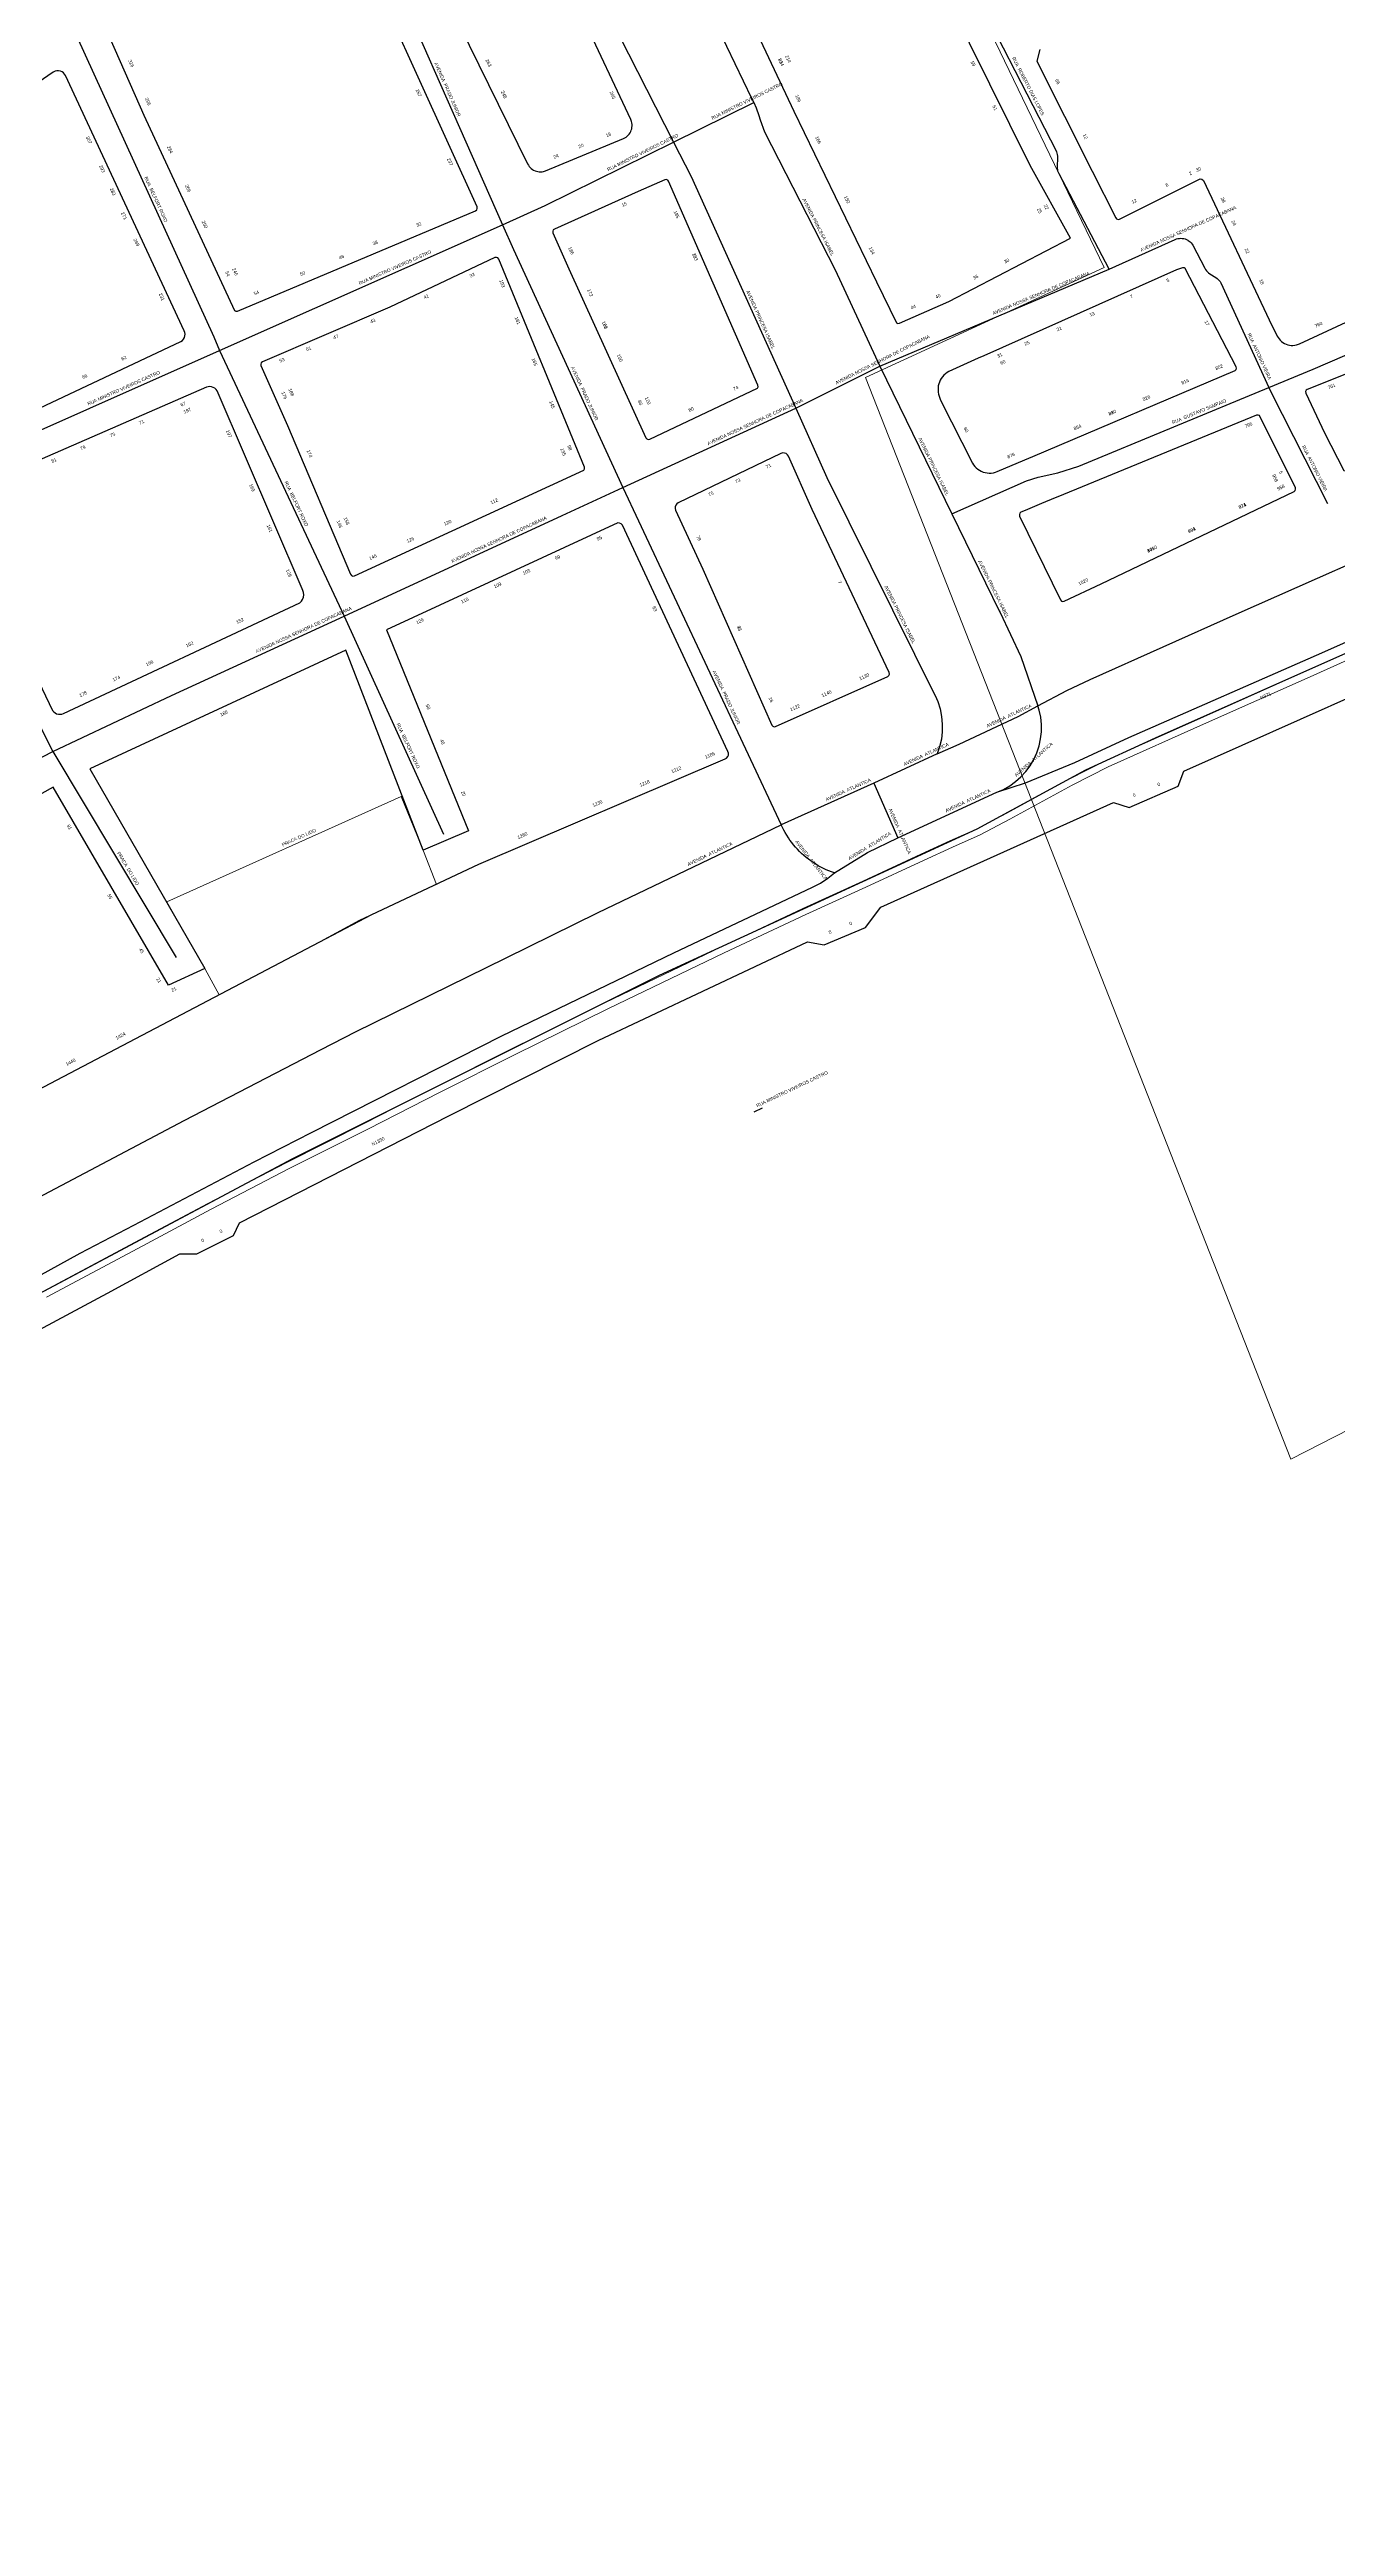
# Model space of a CAD drawing. Header units: millimetres. Extents: x 617751 to 636088, y 68402 to 77988.
# Drawn here: x 630531 to 630990, y 71365 to 72248 of the extents above; entities that cross this region are included whole.
import ezdxf

# ---------------------------------------------------------------- set-up
doc = ezdxf.new("R2010")
doc.units = ezdxf.units.MM
doc.header["$LTSCALE"] = 3
doc.header["$MEASUREMENT"] = 0
for name, color, linetype in [('ALINHAMENTO PREDIAL', 120, 'Continuous'), ('BAIRRO', 30, 'Continuous'), ('NOME LOGRADOURO', 252, 'Continuous'), ('NUMERAÇÃO', 7, 'Continuous'), ('OBRA DE ARTE', 190, 'Continuous')]:
    doc.layers.add(name, color=color, linetype=linetype)
doc.styles.get("Standard").update_dxf_attribs({"font": 'arial.ttf'})

msp = doc.modelspace()

# ---------------------------------------------------------------- linework, layer by layer
at = {"layer": 'ALINHAMENTO PREDIAL'}
for points in [[(630662.82, 72284.94), (630700.98, 72207.15), (630701.24, 72206.7), (630701.54, 72206.27), (630701.88, 72205.87), (630702.27, 72205.52), (630702.69, 72205.2), (630703.13, 72204.94), (630703.61, 72204.72), (630704.1, 72204.55), (630704.62, 72204.43), (630705.13, 72204.37), (630705.66, 72204.36), (630706.18, 72204.41), (630706.69, 72204.51), (630707.39, 72204.74), (630735.12, 72216.23), (630735.6, 72216.45), (630736.04, 72216.73), (630736.46, 72217.04), (630736.84, 72217.4), (630737.18, 72217.8), (630737.47, 72218.23), (630737.72, 72218.69), (630737.92, 72219.18), (630738.07, 72219.68), (630738.17, 72220.19), (630738.21, 72220.72), (630738.19, 72221.24), (630738.13, 72221.76), (630738, 72222.27), (630737.74, 72222.97), (630686.12, 72332.92)], [(630552.25, 72251.7), (630564.22, 72224.56), (630596.54, 72154.89), (630597.01, 72154.67), (630597.59, 72154.73), (630682.43, 72190.49), (630682.84, 72190.81), (630683.04, 72191.29), (630682.96, 72191.83), (630631.3, 72305.57), (630630.93, 72305.93), (630630.43, 72306.06), (630629.9, 72305.9), (630614.74, 72296.15), (630552.37, 72252.7), (630552.18, 72252.22), (630552.25, 72251.7)], [(630768.81, 72283.43), (630795.85, 72225.98), (630825.27, 72165.14), (630832.41, 72150.54), (630832.87, 72150.32), (630833.47, 72150.39), (630851.09, 72158.1), (630894.41, 72180.67), (630880.03, 72206.66), (630844.08, 72279.33)], [(630768.81, 72283.43), (630795.85, 72225.98), (630825.27, 72165.14), (630832.41, 72150.54), (630832.87, 72150.32), (630833.47, 72150.39), (630851.09, 72158.1), (630894.41, 72180.67), (630880.03, 72206.66), (630844.08, 72279.33)], [(630883.47, 72247.98), (630882.48, 72243.76), (630902.09, 72204.64), (630910.52, 72187.97), (630910.86, 72187.58), (630911.35, 72187.42), (630911.85, 72187.52), (630940.66, 72201.8), (630941.24, 72201.75), (630941.81, 72201.26), (630965.23, 72151.62), (630968.08, 72145.84), (630968.39, 72145.29), (630968.75, 72144.78), (630969.17, 72144.31), (630969.63, 72143.88), (630970.13, 72143.51), (630970.67, 72143.18), (630971.24, 72142.92), (630971.84, 72142.72), (630972.45, 72142.58), (630973.07, 72142.51), (630973.7, 72142.5), (630974.33, 72142.56), (630974.94, 72142.68), (630975.96, 72143.04), (631015.98, 72161.61)], [(630883.47, 72247.98), (630882.48, 72243.76), (630902.09, 72204.64), (630910.52, 72187.97), (630910.86, 72187.58), (630911.35, 72187.42), (630911.85, 72187.52), (630940.66, 72201.8), (630941.24, 72201.75), (630941.81, 72201.26), (630965.23, 72151.62), (630968.08, 72145.84), (630968.39, 72145.29), (630968.75, 72144.78), (630969.17, 72144.31), (630969.63, 72143.88), (630970.13, 72143.51), (630970.67, 72143.18), (630971.24, 72142.92), (630971.84, 72142.72), (630972.45, 72142.58), (630973.07, 72142.51), (630973.7, 72142.5), (630974.33, 72142.56), (630974.94, 72142.68), (630975.96, 72143.04), (631015.98, 72161.61)], [(630493.67, 72104.49), (630577.47, 72143.86), (630577.97, 72144.24), (630578.38, 72144.71), (630578.68, 72145.26), (630578.87, 72145.86), (630578.92, 72146.49), (630578.84, 72147.11), (630578.64, 72147.69), (630536.33, 72238.64), (630536.01, 72239.18), (630535.58, 72239.63), (630535.07, 72239.99), (630534.49, 72240.24), (630533.88, 72240.36), (630533.25, 72240.35), (630532.64, 72240.21), (630531.92, 72239.85), (630490.22, 72211.26)], [(630978.26, 72125.45), (630984.96, 72111.39), (630991.83, 72097.96), (630992.3, 72097.74), (630992.87, 72097.82), (631086.02, 72139.26), (631233.79, 72200.56), (631234.2, 72200.88), (631234.4, 72201.35), (631234.33, 72201.88), (631223.45, 72226.78), (631223, 72227.02), (631222.43, 72226.99), (631160.95, 72204.46), (631085.8, 72172.19), (631056.98, 72158.52), (631011.18, 72139.71), (630978.79, 72126.81), (630978.38, 72126.5), (630978.17, 72126.02), (630978.26, 72125.45)], [(630709.99, 72182.66), (630715.71, 72169.76), (630743.14, 72109.55), (630743.47, 72109.15), (630743.95, 72108.97), (630744.48, 72109.06), (630782.87, 72127.27), (630783.1, 72127.73), (630783.03, 72128.32), (630751.21, 72201), (630750.89, 72201.4), (630750.4, 72201.59), (630749.9, 72201.51), (630740.39, 72197.38), (630710.5, 72183.98), (630710.1, 72183.65), (630709.91, 72183.17), (630709.99, 72182.66)], [(630605.95, 72135.28), (630615.36, 72113.97), (630637.92, 72060.91), (630638.24, 72060.5), (630638.72, 72060.31), (630639.26, 72060.39), (630721.04, 72098.07), (630721.27, 72098.53), (630721.21, 72099.11), (630690.7, 72173.25), (630690.39, 72173.66), (630689.91, 72173.86), (630689.35, 72173.77), (630651.84, 72156.16), (630606.47, 72136.6), (630606.06, 72136.28), (630605.87, 72135.8), (630605.95, 72135.28)], [(630878.13, 72101.7), (630881.04, 72102.93), (630953.06, 72133.54), (630953.44, 72133.89), (630953.6, 72134.38), (630953.49, 72134.89), (630935.33, 72169.93), (630934.87, 72170.16), (630934.35, 72170.14), (630932.16, 72169.42), (630863.55, 72138.83), (630861.51, 72137.92), (630856.26, 72135.58), (630851.09, 72133.14), (630850.45, 72132.78), (630849.85, 72132.35), (630849.3, 72131.87), (630848.81, 72131.33), (630848.37, 72130.74), (630848, 72130.11), (630847.69, 72129.44), (630847.46, 72128.75), (630847.3, 72128.03), (630847.21, 72127.31), (630847.21, 72126.57), (630847.28, 72125.84), (630847.42, 72125.13), (630847.7, 72124.06), (630847.92, 72123.36), (630848.22, 72122.69), (630859.47, 72100.58), (630859.86, 72099.96), (630860.31, 72099.38), (630860.82, 72098.86), (630861.39, 72098.39), (630861.99, 72097.98), (630862.64, 72097.63), (630863.32, 72097.36), (630864.02, 72097.16), (630864.75, 72097.03), (630865.48, 72096.98), (630866.21, 72097), (630866.93, 72097.11), (630867.65, 72097.28), (630868.33, 72097.54), (630878.13, 72101.7)], [(630515.69, 72045.99), (630531.73, 72012.4), (630532.12, 72011.91), (630532.6, 72011.51), (630533.16, 72011.22), (630533.77, 72011.05), (630534.39, 72011.02), (630535.01, 72011.11), (630535.57, 72011.31), (630619.81, 72050.71), (630620.38, 72051.29), (630620.81, 72051.99), (630621.1, 72052.75), (630621.21, 72053.57), (630621.16, 72054.38), (630620.93, 72055.17), (630620.65, 72055.74), (630590.31, 72126.27), (630589.95, 72126.78), (630589.49, 72127.21), (630588.95, 72127.53), (630588.35, 72127.73), (630587.73, 72127.8), (630587.11, 72127.75), (630586.52, 72127.57), (630525.22, 72100.83)], [(630905.29, 72057.56), (630974.09, 72090.42), (630974.48, 72090.76), (630974.64, 72091.25), (630974.54, 72091.76), (630961.73, 72117.48), (630961.25, 72117.68), (630960.74, 72117.62), (630889.87, 72088.55), (630888.94, 72088.15), (630884.09, 72086.2), (630878.22, 72083.67), (630876.75, 72083.03), (630876.36, 72082.69), (630876.19, 72082.2), (630876.29, 72081.69), (630890.87, 72051.77), (630891.2, 72051.39), (630891.69, 72051.21), (630892.2, 72051.31), (630905.29, 72057.56)], [(630753.7, 72083.77), (630763.43, 72062.76), (630788.02, 72007.17), (630788.35, 72006.76), (630788.83, 72006.58), (630789.35, 72006.66), (630829.34, 72024.53), (630829.74, 72024.86), (630829.92, 72025.34), (630829.83, 72025.87), (630802.33, 72083.97), (630793.9, 72103), (630793.56, 72103.53), (630793.07, 72103.92), (630792.49, 72104.15), (630791.86, 72104.18), (630791.2, 72104), (630754.65, 72086.41), (630754.13, 72086.06), (630753.75, 72085.56), (630753.55, 72084.97), (630753.53, 72084.34), (630753.7, 72083.77)], [(630486.46, 71856.16), (630645.52, 71939.68), (630683.64, 71957.57), (630771.36, 71995.11), (630771.88, 71995.45), (630772.28, 71995.94), (630772.5, 71996.52), (630772.53, 71997.15), (630772.35, 71997.78), (630734.73, 72078.43), (630734.28, 72078.87), (630733.72, 72079.14), (630733.1, 72079.23), (630650.71, 72041.11), (630679.88, 71969.51), (630663.81, 71962.58), (630636.22, 72033.87), (630544.98, 71991.6), (630586.02, 71920.49), (630573.05, 71914.52), (630531.87, 71985.11), (630444.83, 71936.5)], [(630997.8, 72035.05), (630924.64, 72002.55), (630899.82, 71991.08), (630861.08, 71970.12), (630747.87, 71917.89), (630617.23, 71852.61), (630516.06, 71798.68), (630427.09, 71749.55), (630315.26, 71683.6), (630152.82, 71580.63), (630012.65, 71484.37), (629931.25, 71424.6), (629852.47, 71361.12)], [(630997.8, 72035.05), (630924.64, 72002.55), (630899.82, 71991.08), (630861.08, 71970.12), (630747.87, 71917.89), (630617.23, 71852.61), (630516.06, 71798.68), (630427.09, 71749.55), (630315.26, 71683.6), (630152.82, 71580.63), (630012.65, 71484.37), (629931.25, 71424.6), (629852.47, 71361.12)], [(630997.8, 72035.05), (630924.64, 72002.55), (630899.82, 71991.08), (630861.08, 71970.12), (630747.87, 71917.89), (630617.23, 71852.61), (630516.06, 71798.68), (630427.09, 71749.55), (630315.26, 71683.6), (630152.82, 71580.63), (630012.65, 71484.37), (629931.25, 71424.6), (629852.47, 71361.12)], [(630505.53, 71780.23), (630551.25, 71804.69), (630577.07, 71818.74), (630583.08, 71818.74), (630596.17, 71825.28), (630598.31, 71829.82), (630672.89, 71867.92), (630726.12, 71894.79), (630800.75, 71929.96), (630806.63, 71928.9), (630821.32, 71935.04), (630826.8, 71942.25), (630909.69, 71979.57), (630915.3, 71977.83), (630932.8, 71985.44), (630934.8, 71990.78), (631017.95, 72027.81)], [(630505.53, 71780.23), (630551.25, 71804.69), (630577.07, 71818.74), (630583.08, 71818.74), (630596.17, 71825.28), (630598.31, 71829.82), (630672.89, 71867.92), (630726.12, 71894.79), (630800.75, 71929.96), (630806.63, 71928.9), (630821.32, 71935.04), (630826.8, 71942.25), (630909.69, 71979.57), (630915.3, 71977.83), (630932.8, 71985.44), (630934.8, 71990.78), (631017.95, 72027.81)], [(630505.53, 71780.23), (630551.25, 71804.69), (630577.07, 71818.74), (630583.08, 71818.74), (630596.17, 71825.28), (630598.31, 71829.82), (630672.89, 71867.92), (630726.12, 71894.79), (630800.75, 71929.96), (630806.63, 71928.9), (630821.32, 71935.04), (630826.8, 71942.25), (630909.69, 71979.57), (630915.3, 71977.83), (630932.8, 71985.44), (630934.8, 71990.78), (631017.95, 72027.81)]]:
    msp.add_lwpolyline(points, dxfattribs=at)
at = {"layer": 'BAIRRO', "lineweight": 20}
for points in [[(631229.65, 72848.57), (631153.65, 72726.57), (630711.19, 72575.39), (630906.39, 72170.25), (630821.33, 72131.07), (630972.89, 71745.61)], [(630972.89, 71745.61), (631368.29, 71947.8)]]:
    msp.add_lwpolyline(points, dxfattribs=at)
at = {"layer": 'NOME LOGRADOURO'}
for points in [[(630712.16, 72369.62), (630751.11, 72292.45), (630780.77, 72230.63), (630781.55, 72229.03)], [(630682.13, 72354.03), (630753.01, 72214.93)], [(630631.65, 72322.97), (630631.58, 72322.38), (630631.57, 72321.79), (630631.63, 72321.2), (630631.74, 72320.62), (630631.92, 72320.05), (630641.5, 72299.9), (630691.98, 72185.52)], [(630908.21, 72169.63), (630890.35, 72203.61), (630890.13, 72204.08), (630889.96, 72204.58), (630889.85, 72205.09), (630889.79, 72205.61), (630889.78, 72206.13), (630889.91, 72209.47), (630889.9, 72209.99), (630889.84, 72210.51), (630889.72, 72211.02), (630889.56, 72211.52), (630855.69, 72277.44), (630839.95, 72310.34)], [(630537.72, 72258.26), (630589.16, 72145.51), (630591.15, 72140.7)], [(630965.09, 72127.48), (630980.85, 72133.99), (631058, 72167.29), (631155.34, 72209.62), (631223.46, 72238.73)], [(630753.01, 72214.93), (630781.55, 72229.03)], [(630781.55, 72229.03), (630782.38, 72227.17), (630783.32, 72224.45), (630783.8, 72222.83), (630785.36, 72218.66), (630810.56, 72169.43), (630826.43, 72135.13)], [(630781.55, 72229.03), (630782.38, 72227.17), (630783.32, 72224.45), (630783.8, 72222.83), (630785.36, 72218.66), (630810.56, 72169.43), (630826.43, 72135.13)], [(630691.98, 72185.52), (630707.27, 72192.32), (630753.01, 72214.93)], [(630753.01, 72214.93), (630759.26, 72202.66), (630796.49, 72120.08)], [(630591.15, 72140.7), (630691.98, 72185.52)], [(630691.98, 72185.52), (630695.91, 72176.62), (630734.96, 72091.88)], [(630882.82, 72014.05), (630893.06, 72019.56), (630901.47, 72023.42), (630953.4, 72046.77), (631024.85, 72078.33), (631083.19, 72103.61), (631095.46, 72108.93), (631141.66, 72128.78), (631168.13, 72140.15), (631242.52, 72171.51), (631251.74, 72175.34)], [(630908.21, 72169.63), (630931.69, 72180.23), (630932.18, 72180.42), (630932.68, 72180.56), (630933.2, 72180.64), (630933.72, 72180.67), (630934.24, 72180.65), (630934.76, 72180.57), (630935.27, 72180.43), (630935.76, 72180.25), (630936.22, 72180.01)], [(630936.37, 72179.91), (630937.07, 72179.4), (630937.44, 72179.04), (630937.78, 72178.63), (630938.06, 72178.19), (630942.32, 72169.98), (630942.58, 72169.52), (630942.89, 72169.1), (630943.24, 72168.71), (630943.63, 72168.37), (630944.06, 72168.06), (630946.25, 72166.67), (630946.68, 72166.37), (630947.08, 72166.03), (630947.43, 72165.64), (630947.74, 72165.22), (630948.01, 72164.77), (630965.09, 72127.48)], [(630826.43, 72135.13), (630908.21, 72169.63)], [(630826.43, 72135.13), (630908.21, 72169.63)], [(630868.15, 71983.23), (630878.39, 71986.56), (630895.96, 71993.9), (630915.26, 72002.74), (630984, 72032.97), (631005.62, 72042.57), (631059.98, 72066.7), (631068.14, 72070.32), (631104.79, 72086.35), (631190.42, 72123), (631244.55, 72146.01), (631257.61, 72151.6)], [(630868.15, 71983.23), (630878.39, 71986.56), (630895.96, 71993.9), (630915.26, 72002.74), (630984, 72032.97), (631005.62, 72042.57), (631059.98, 72066.7), (631068.14, 72070.32), (631104.79, 72086.35), (631190.42, 72123), (631244.55, 72146.01), (631257.61, 72151.6)], [(630485.66, 72093.4), (630498.62, 72099.57), (630591.15, 72140.7)], [(630591.15, 72140.7), (630635.63, 72046.03)], [(630796.49, 72120.08), (630826.43, 72135.13)], [(630796.49, 72120.08), (630826.43, 72135.13)], [(630826.43, 72135.13), (630852.08, 72082.46)], [(630826.43, 72135.13), (630852.08, 72082.46)], [(630734.96, 72091.88), (630796.49, 72120.08)], [(630796.49, 72120.08), (630807.63, 72095.36), (630846.69, 72016.71), (630847.15, 72015.54), (630847.97, 72012.94), (630848.5, 72010.27), (630848.75, 72007.55), (630848.72, 72004.83), (630848.4, 72002.12), (630847.8, 71999.46), (630846.93, 71996.88)], [(630852.08, 72082.46), (630878.71, 72094.18), (630882.91, 72095.51), (630889.86, 72097.09), (630897.34, 72099.51), (630965.09, 72127.48)], [(630965.09, 72127.48), (630965.81, 72125.92), (630986.05, 72086.13)], [(630531.76, 71997.78), (630487.47, 72086.44), (630486.94, 72087.77), (630486.55, 72088.99), (630486.24, 72090.17), (630485.96, 72091.67), (630485.75, 72092.97), (630485.66, 72093.4)], [(630635.63, 72046.03), (630713.24, 72081.93), (630734.96, 72091.88)], [(630734.96, 72091.88), (630740.44, 72080), (630791.37, 71971.69)], [(630852.08, 72082.46), (630869.04, 72047.86), (630869.34, 72047.3), (630876.73, 72031.59), (630882.82, 72014.05)], [(630531.76, 71997.78), (630574.08, 72017.76), (630635.63, 72046.03)], [(630635.63, 72046.03), (630671.03, 71968.31)], [(630846.93, 71996.88), (630854.69, 72000.44), (630875.75, 72010.25), (630882.82, 72014.05)], [(630846.93, 71996.88), (630854.69, 72000.44), (630875.75, 72010.25), (630882.82, 72014.05)], [(630868.15, 71983.23), (630870.51, 71984.26), (630872.75, 71985.53), (630874.84, 71987.03), (630876.77, 71988.75), (630878.5, 71990.65), (630880.03, 71992.72), (630881.33, 71994.94), (630882.4, 71997.29), (630883.21, 71999.73), (630883.76, 72002.25), (630884.05, 72004.81), (630884.06, 72007.38), (630883.81, 72009.95), (630883.29, 72012.47), (630882.83, 72014.03)], [(630868.15, 71983.23), (630870.51, 71984.26), (630872.75, 71985.53), (630874.84, 71987.03), (630876.77, 71988.75), (630878.5, 71990.65), (630880.03, 71992.72), (630881.33, 71994.94), (630882.4, 71997.29), (630883.21, 71999.73), (630883.76, 72002.25), (630884.05, 72004.81), (630884.06, 72007.38), (630883.81, 72009.95), (630883.29, 72012.47), (630882.83, 72014.03)], [(630424.93, 71936.7), (630453.22, 71953.16), (630518.32, 71990.76), (630531.76, 71997.78)], [(630531.76, 71997.78), (630575.76, 71924.33)], [(630846.93, 71996.88), (630824.35, 71986.51)], [(630824.35, 71986.51), (630791.37, 71971.69)], [(630824.35, 71986.51), (630832.89, 71967.06)], [(630832.89, 71967.06), (630868.15, 71983.23)], [(630491.69, 71819.3), (630516.08, 71833.21), (630578.55, 71866.22), (630627.39, 71891.52), (630639.69, 71897.89), (630693.04, 71924.12), (630726.11, 71940.37), (630791.37, 71971.69)], [(630810.3, 71954.53), (630809.31, 71954.87), (630808.32, 71955.24), (630807.35, 71955.65), (630806.4, 71956.1), (630805.46, 71956.57), (630804.53, 71957.07), (630803.63, 71957.61), (630802.74, 71958.18), (630801.87, 71958.77), (630801.02, 71959.4), (630800.2, 71960.05), (630799.39, 71960.73), (630798.61, 71961.44), (630797.86, 71962.17), (630797.13, 71962.93), (630796.42, 71963.71), (630795.74, 71964.52), (630795.09, 71965.34), (630794.47, 71966.19), (630793.88, 71967.06), (630793.32, 71967.95), (630792.78, 71968.86), (630792.28, 71969.79), (630791.81, 71970.73), (630791.37, 71971.69)], [(630810.3, 71954.53), (630822.13, 71961.81), (630832.89, 71967.06)], [(630133.95, 71574.47), (630158.9, 71591.39), (630199.4, 71617.15), (630259.8, 71655.25), (630308.61, 71685.65), (630359.78, 71717.14), (630397.19, 71738.34), (630478.38, 71784.19), (630541.51, 71818.98), (630560.64, 71829.02), (630603.56, 71851.56), (630623.97, 71861.96), (630691.75, 71896.49), (630753.06, 71925.97), (630802.44, 71949.39), (630805.3, 71950.87), (630807.99, 71952.65), (630810.3, 71954.53)], [(630781.73, 71869.31), (630784.72, 71870.73)]]:
    msp.add_lwpolyline(points, dxfattribs=at)
at = {"layer": 'OBRA DE ARTE', "lineweight": 20}
for points in [[(631011.01, 72041.01), (630977.8, 72026.14), (630941.9, 72010.14), (630906.77, 71994.49), (630893.91, 71987.89), (630871.73, 71975.8), (630861.13, 71970.24), (630851.4, 71965.9), (630841.07, 71961.13), (630820.45, 71951.55), (630799.08, 71941.83), (630770.03, 71928.17), (630728.75, 71908.35), (630695.27, 71891.84), (630668.74, 71878.53), (630642.95, 71865.33), (630614.94, 71851.23), (630587.06, 71836.73), (630560.96, 71822.81), (630528.45, 71805.42)], [(631011.98, 72038.82), (630978.78, 72023.95), (630942.87, 72007.95), (630907.8, 71992.33), (630895.03, 71985.77), (630872.86, 71973.69), (630862.18, 71968.09), (630852.39, 71963.72), (630842.07, 71958.95), (630821.45, 71949.37), (630800.09, 71939.65), (630771.06, 71926.01), (630729.79, 71906.2), (630696.34, 71889.69), (630669.83, 71876.39), (630644.03, 71863.2), (630616.04, 71849.1), (630588.18, 71834.61), (630562.09, 71820.7), (630529.6, 71803.32)], [(630655.87, 71981.76), (630572.44, 71944.18), (630586.07, 71920.22), (630591.08, 71911.04), (630625.79, 71929.38), (630641.06, 71937.6), (630665.98, 71949.35), (630668.56, 71950.41), (630663.86, 71962.27), (630655.87, 71981.76)]]:
    msp.add_lwpolyline(points, dxfattribs=at)

# ---------------------------------------------------------------- texts
at = {"layer": 'NOME LOGRADOURO'}
for s, rotation, p in [('RUA  ROBERTO DIAS LOPES', 297.1943, (630873.52, 72244.93)), ('AVENIDA  PRADO JUNIOR', 293.81359, (630667.66, 72243.11)), ('RUA MINISTRO VIVEIROS CASTRO', 26.29137, (630766.84, 72222.87)), ('RUA MINISTRO VIVEIROS CASTRO', 26.30389, (630729.7, 72204.52)), ('RUA  BELFORT ROXO', 294.52392, (630564.35, 72202.3)), ('AVENIDA PRINCESA ISABEL', 297.10713, (630798.85, 72194.5)), ('AVENIDA PRINCESA ISABEL', 297.10713, (630798.85, 72194.5)), ('AVENIDA NOSSA SENHORA DE COPACABANA', 24.2967, (630919.54, 72175.84)), ('RUA MINISTRO VIVEIROS CASTRO', 23.96566, (630641.16, 72164.02)), ('AVENIDA NOSSA SENHORA DE COPACABANA', 22.86869, (630866.93, 72153.3)), ('AVENIDA NOSSA SENHORA DE COPACABANA', 22.86869, (630866.93, 72153.3)), ('AVENIDA PRINCESA ISABEL', 294.26755, (630778.79, 72161.78)), ('RUA  ANTONIO VIEIRA', 294.60929, (630957.46, 72146.54)), ('AVENIDA NOSSA SENHORA DE COPACABANA', 26.69871, (630811.01, 72128.5)), ('AVENIDA NOSSA SENHORA DE COPACABANA', 26.69871, (630811.01, 72128.5)), ('RUA MINISTRO VIVEIROS CASTRO', 23.97, (630544.48, 72121.05)), ('AVENIDA  PRADO JUNIOR', 294.74125, (630716.35, 72134.66)), ('AVENIDA NOSSA SENHORA DE COPACABANA', 24.6226, (630765.31, 72106.89)), ('RUA  GUSTAVO SAMPAIO', 22.43287, (630930.84, 72114.42)), ('AVENIDA PRINCESA ISABEL', 295.96264, (630840.16, 72109.23)), ('AVENIDA PRINCESA ISABEL', 295.96264, (630840.16, 72109.23)), ('RUA  ANTONIO VIEIRA', 296.95911, (630976.82, 72106.48)), ('RUA  BELFORT ROXO', 295.16779, (630614.3, 72093.79)), ('AVENIDA NOSSA SENHORA DE COPACABANA', 24.82094, (630674.02, 72064.89)), ('AVENIDA PRINCESA ISABEL', 296.11287, (630861.46, 72065.6)), ('AVENIDA NOSSA SENHORA DE COPACABANA', 24.673, (630604.44, 72032.8)), ('AVENIDA PRINCESA ISABEL', 296.4104, (630828.06, 72056.48)), ('AVENIDA  PRADO JUNIOR', 295.18346, (630766.81, 72026.27)), ('AVENIDA  ATLANTICA', 24.97663, (630864.8, 72006.25)), ('AVENIDA  ATLANTICA', 24.97663, (630864.8, 72006.25)), ('RUA  BELFORT ROXO', 294.48534, (630654.24, 72007.58)), ('AVENIDA  ATLANTICA', 24.66727, (630835.23, 71992.6)), ('AVENIDA  ATLANTICA', 41.70692, (630875.14, 71988.63)), ('AVENIDA  ATLANTICA', 41.70692, (630875.14, 71988.63)), ('AVENIDA  ATLANTICA', 24.19708, (630807.45, 71980.01)), ('AVENIDA  ATLANTICA', 24.63585, (630850.11, 71976.05)), ('AVENIDA  ATLANTICA', 293.70507, (630829.54, 71977.18)), ('PRACA  DO LIDO', 300.92441, (630554.62, 71961.57)), ('AVENIDA  ATLANTICA', 25.63776, (630758.31, 71956.93)), ('AVENIDA  ATLANTICA', 308.14217, (630796.21, 71965.55)), ('AVENIDA  ATLANTICA', 31.60747, (630815.69, 71959.02)), ('RUA MINISTRO VIVEIROS CASTRO', 25.4, (630782.8, 71870.93))]:
    msp.add_text(s, height=1.2, rotation=rotation, dxfattribs=at).set_placement(p)
at = {"layer": 'NUMERAÇÃO'}
for s, rotation, p in [('316', 293.76616, (630558.64, 72244.03)), ('263', 296.09794, (630685.89, 72244.16)), ('214', 295.17211, (630790.2, 72244.44)), ('83', 295.17211, (630790.2, 72244.44)), ('214', 295.17211, (630792.69, 72245.61)), ('59', 296.2927, (630858.75, 72243.48)), ('59', 296.2927, (630858.75, 72243.48)), ('66', 296.58855, (630888.91, 72237.06)), ('296', 293.76616, (630564.63, 72230.46)), ('257', 294.39019, (630661.02, 72233.49)), ('248', 296.09794, (630691.41, 72232.91)), ('245', 295.09895, (630730.15, 72232.67)), ('186', 295.17211, (630796.28, 72231.53)), ('186', 295.17211, (630796.28, 72231.53)), ('51', 296.2927, (630866.54, 72227.74)), ('51', 296.2927, (630866.54, 72227.74)), ('307', 294.9149, (630543.51, 72216.68)), ('18', 22.51824, (630729.12, 72216.71)), ('166', 295.77415, (630803.39, 72216.7)), ('12', 296.58855, (630898.72, 72217.5)), ('284', 294.7908, (630572.46, 72213.3)), ('237', 294.39019, (630672.16, 72208.96)), ('24', 22.51824, (630710.46, 72208.98)), ('20', 22.51824, (630719.37, 72212.68)), ('20', 22.51824, (630719.37, 72212.68)), ('293', 294.9149, (630548.25, 72206.51)), ('266', 294.7908, (630578.85, 72199.49)), ('6', 26.4138, (630928.63, 72198.92)), ('2', 26.4138, (630937.03, 72203.09)), ('30', 23.97086, (630939.4, 72204.26)), ('283', 294.9149, (630552.04, 72198.34)), ('15', 24.15945, (630734.81, 72191.86)), ('150', 295.77415, (630813.65, 72195.48)), ('25', 298.92132, (630882.41, 72191.01)), ('25', 298.92132, (630882.41, 72191.01)), ('22', 298.92132, (630884.81, 72192.34)), ('22', 298.92132, (630884.81, 72192.34)), ('12', 26.4138, (630916.55, 72192.92)), ('28', 295.22259, (630947.86, 72194.89)), ('271', 294.9149, (630556.07, 72189.69)), ('250', 294.7908, (630584.8, 72186.61)), ('32', 22.86698, (630661.59, 72184.69)), ('185', 293.61061, (630752.94, 72190.2)), ('24', 295.22259, (630951.7, 72186.73)), ('269', 294.9149, (630560.48, 72180.2)), ('46', 22.86698, (630634.04, 72173.07)), ('38', 22.86698, (630646.07, 72178.14)), ('186', 293.8795, (630715.37, 72177.32)), ('27', 293.61061, (630759.57, 72175.05)), ('183', 293.61061, (630759.57, 72175.05)), ('134', 295.77415, (630822.46, 72177.27)), ('30', 27.539, (630871.14, 72171.65)), ('30', 27.539, (630871.14, 72171.65)), ('22', 295.22259, (630956.39, 72176.79)), ('54', 294.7908, (630593.14, 72168.6)), ('246', 294.7908, (630595.63, 72169.76)), ('50', 22.86698, (630620.17, 72167.23)), ('33', 25.16166, (630680.62, 72166.63)), ('193', 292.33377, (630690.86, 72165.63)), ('36', 27.539, (630860.09, 72165.89)), ('36', 27.539, (630860.09, 72165.89)), ('5', 24.04184, (630928.93, 72164.96)), ('18', 295.22259, (630961.6, 72165.76)), ('231', 294.9149, (630569.5, 72160.81)), ('54', 22.86698, (630603.7, 72160.29)), ('41', 25.16166, (630664.27, 72158.95)), ('172', 294.45948, (630722.15, 72162.26)), ('44', 23.65207, (630837.76, 72155.27)), ('44', 23.65207, (630837.76, 72155.27)), ('40', 23.65207, (630846.57, 72159.12)), ('40', 23.65207, (630846.57, 72159.12)), ('7', 24.04184, (630916.01, 72159.2)), ('47', 23.33375, (630631.98, 72144.6)), ('43', 23.33375, (630645.18, 72150.29)), ('181', 292.33377, (630696.3, 72152.42)), ('160', 294.45948, (630727.37, 72150.81)), ('181', 294.45948, (630727.37, 72150.81)), ('21', 24.04184, (630889.79, 72147.51)), ('13', 24.04184, (630901.46, 72152.72)), ('17', 297.27366, (630942.08, 72151)), ('760', 24.90176, (630981.8, 72148.78)), ('62', 25.16695, (630556.5, 72137.03)), ('53', 23.33375, (630612.82, 72136.34)), ('51', 23.33375, (630622.31, 72140.43)), ('165', 292.33377, (630702.35, 72137.71)), ('150', 294.45948, (630732.72, 72139.06)), ('31', 24.04184, (630868.59, 72138.06)), ('25', 24.04184, (630878.3, 72142.39)), ('66', 25.16695, (630542.55, 72130.48)), ('60', 24.04184, (630869.71, 72135.55)), ('816', 23.03118, (630934.21, 72128.51)), ('802', 23.03118, (630946.31, 72133.65)), ('761', 21.72697, (630986.35, 72126.86)), ('67', 23.57952, (630577.59, 72120.67)), ('197', 23.57952, (630578.69, 72118.15)), ('176', 293.79162, (630613.17, 72125.73)), ('188', 293.79162, (630615.69, 72126.84)), ('145', 292.33377, (630708.62, 72122.48)), ('86', 294.45948, (630740.17, 72122.7)), ('120', 294.45948, (630742.68, 72123.84)), ('80', 25.27481, (630758.63, 72118.77)), ('74', 25.27481, (630774.57, 72126.29)), ('826', 23.03118, (630920.42, 72122.65)), ('75', 23.57952, (630552.5, 72109.73)), ('71', 23.57952, (630562.79, 72114.21)), ('197', 293.22869, (630593.44, 72112.07)), ('60', 296.93993, (630856.24, 72112.99)), ('854', 23.03118, (630895.85, 72112.21)), ('840', 23.03118, (630908.24, 72117.48)), ('21', 23.03118, (630908.24, 72117.48)), ('795', 22.31164, (630956.78, 72113.02)), ('81', 23.57952, (630531.58, 72100.6)), ('79', 23.57952, (630541.91, 72105.1)), ('174', 293.00021, (630622.19, 72104.95)), ('135', 292.33377, (630712.58, 72105.64)), ('98', 292.33377, (630715.12, 72106.68)), ('876', 23.03102, (630872.16, 72102.15)), ('73', 25.71259, (630775.27, 72093.28)), ('71', 25.71259, (630786.25, 72098.56)), ('958', 296.25202, (630966.21, 72096.2)), ('5', 296.25202, (630968.68, 72097.42)), ('169', 293.22869, (630601.71, 72092.85)), ('112', 24.69346, (630688.04, 72085.83)), ('75', 25.71259, (630765.71, 72088.67)), ('974', 25.53874, (630954.64, 72084.17)), ('811', 25.53874, (630954.64, 72084.17)), ('958', 25.53874, (630968.36, 72090.72)), ('161', 293.22869, (630607.94, 72078.34)), ('146', 293.00021, (630632.85, 72079.86)), ('158', 293.00021, (630635.38, 72080.94)), ('120', 24.69346, (630671.46, 72078.21)), ('994', 25.53874, (630936.62, 72075.56)), ('831', 25.53874, (630936.62, 72075.56)), ('146', 24.69346, (630644.8, 72065.96)), ('126', 24.69346, (630658.18, 72072.1)), ('99', 24.84082, (630711.01, 72065.98)), ('95', 24.84082, (630725.94, 72072.88)), ('78', 294.81636, (630761.06, 72074.42)), ('845', 25.53874, (630922.06, 72068.61)), ('1010', 25.53874, (630922.06, 72068.61)), ('129', 293.22869, (630614.78, 72062.44)), ('103', 24.84082, (630699.54, 72060.67)), ('7', 295.29642, (630811.45, 72058.27)), ('1020', 25.53867, (630897.56, 72056.91)), ('115', 24.84082, (630677.56, 72050.5)), ('109', 24.84082, (630689.26, 72055.91)), ('63', 294.94093, (630745.35, 72049.24)), ('152', 25.02508, (630597.46, 72043.22)), ('129', 24.84082, (630661.56, 72043.1)), ('7', 293.82847, (630775.5, 72042.27)), ('48', 293.82847, (630775.5, 72042.27)), ('162', 25.02508, (630579.5, 72034.84)), ('174', 25.02508, (630553.42, 72022.67)), ('166', 25.02508, (630565.22, 72028.17)), ('1130', 24.09026, (630819.45, 72023.12)), ('178', 25.02508, (630541.55, 72017.13)), ('58', 292.13253, (630664.59, 72014.33)), ('16', 293.82847, (630786.76, 72016.83)), ('1122', 24.09026, (630794.79, 72012.1)), ('1140', 24.09026, (630806.01, 72017.11)), ('N871', 23.95781, (630962.34, 72016.29)), ('165', 24.86944, (630591.76, 72010.24)), ('40', 292.13253, (630669.68, 72001.85)), ('1186', 23.18038, (630764.45, 71995.14)), ('1218', 23.18038, (630741.17, 71985.17)), ('1212', 23.18038, (630752.46, 71990.01)), ('20', 292.13253, (630677.18, 71983.43)), ('1230', 23.18038, (630724.36, 71977.98)), ('0', 23.51695, (630916.91, 71981.53)), ('0', 23.51695, (630925.66, 71985.33)), ('91', 300.22918, (630536.72, 71971.34)), ('1260', 23.18038, (630697.63, 71966.54)), ('55', 300.22918, (630551.17, 71946.58)), ('0', 22.69614, (630815.9, 71935.75)), ('45', 300.22918, (630562.43, 71927.28)), ('0', 22.69614, (630808.55, 71932.68)), ('21', 300.22918, (630568.57, 71916.74)), ('21', 24.74226, (630574.29, 71912.06)), ('1424', 27.71734, (630554.56, 71895.02)), ('1440', 27.71734, (630536.77, 71885.68)), ('N1350', 27.07302, (630645.78, 71857.16)), ('0', 26.56833, (630585.01, 71822.78)), ('0', 26.56833, (630591.56, 71826.05))]:
    msp.add_text(s, height=1.2, rotation=rotation, dxfattribs=at).set_placement(p)
at = {"layer": 'OBRA DE ARTE'}
msp.add_text('PRACA DO LIDO', height=1.2, rotation=24.25154, dxfattribs=at).set_placement((630613.74, 71963.88))

doc.saveas('drawing.dxf')
